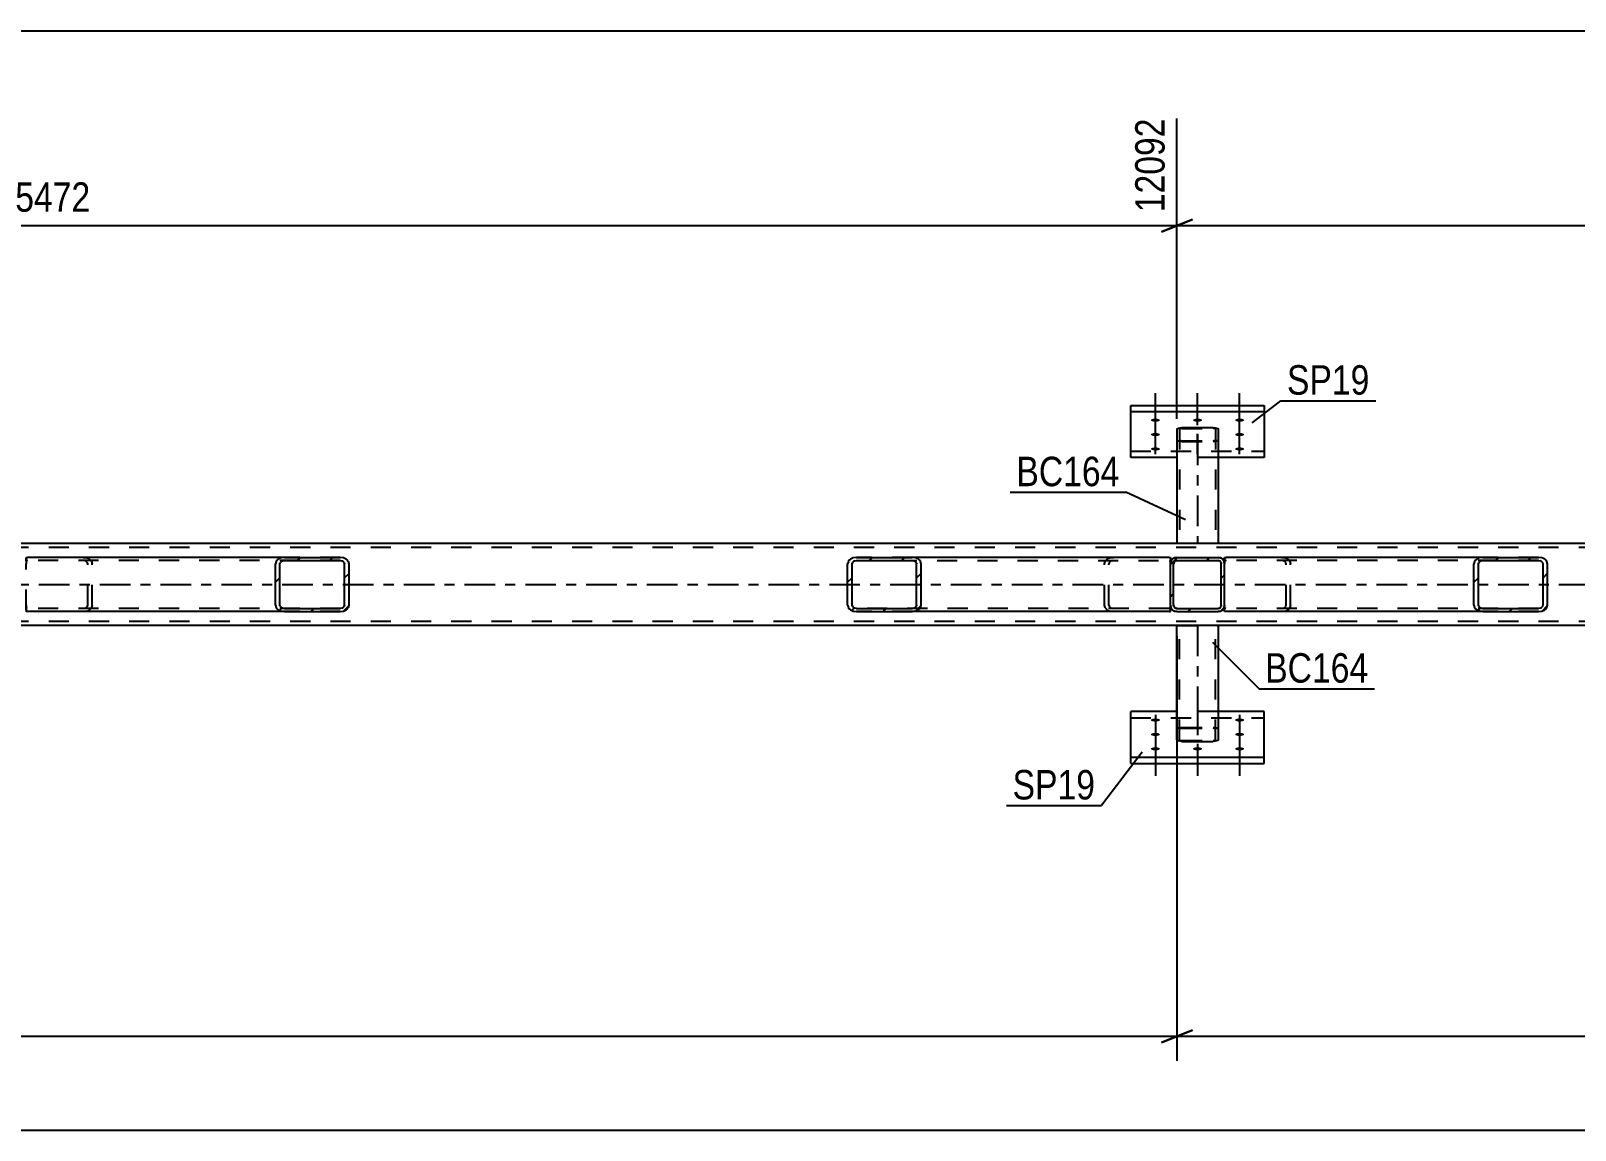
# Model space of a CAD drawing. Header units: millimetres. Extents: x -81 to 760, y -449 to 145.
# Drawn here: x 335.6 to 486, y -296 to -189 of the extents above; entities that cross this region are included whole.
import ezdxf

# ---------------------------------------------------------------- set-up
doc = ezdxf.new("R2010")
doc.units = ezdxf.units.MM
doc.linetypes.add('DXK_LINE_DOT2', pattern=[3.9198, 1.9599, -1.9599])
doc.linetypes.add('DXK_LINE_DOT3', pattern=[5.9187, 2.979, -0.9799, 0.9799, -0.9799])
doc.styles.add('Arial Narrow', font='ARIALN.TTF', dxfattribs={"height": 0.2})

# ---------------------------------------------------------------- blocks, each defined once
blk = doc.blocks.new('Part-122571161-1597 - 1376')
at = {"color": 2, "linetype": 'Continuous'}
for p, q in [((447.2, -227.75), (447.24, -227.69)), ((447.2, -227.75), (447.2, -238.86)), ((447.24, -227.69), (447.34, -227.63)), ((447.34, -227.63), (447.5, -227.6)), ((447.5, -227.6), (447.68, -227.58)), ((447.68, -227.58), (450.72, -227.58)), ((450.72, -227.58), (450.91, -227.6)), ((450.91, -227.6), (451.06, -227.63)), ((451.06, -227.63), (451.17, -227.69)), ((451.17, -227.69), (451.2, -227.75)), ((451.2, -227.75), (451.2, -238.86))]:
    blk.add_line(p, q, dxfattribs=at)
at = {"color": 7, "linetype": 'DXK_LINE_DOT2'}
for p, q in [((447.46, -227.72), (447.44, -227.75)), ((447.44, -227.75), (447.44, -238.86)), ((447.51, -227.69), (447.46, -227.72)), ((447.59, -227.67), (447.51, -227.69)), ((447.68, -227.67), (447.59, -227.67)), ((447.68, -227.67), (450.72, -227.67)), ((450.82, -227.67), (450.72, -227.67)), ((450.89, -227.69), (450.82, -227.67)), ((450.95, -227.72), (450.89, -227.69)), ((450.96, -227.75), (450.95, -227.72)), ((450.96, -227.75), (450.96, -238.86)), ((447.24, -228.85), (447.2, -228.79)), ((447.34, -228.9), (447.24, -228.85)), ((447.5, -228.94), (447.34, -228.9)), ((447.44, -228.79), (447.46, -228.82)), ((447.46, -228.82), (447.51, -228.85)), ((447.68, -228.95), (447.5, -228.94)), ((447.51, -228.85), (447.59, -228.86)), ((447.59, -228.86), (447.68, -228.87)), ((447.68, -228.87), (450.72, -228.87)), ((447.68, -228.95), (450.72, -228.95)), ((450.72, -228.87), (450.82, -228.86)), ((450.91, -228.94), (450.72, -228.95)), ((450.82, -228.86), (450.89, -228.85)), ((450.89, -228.85), (450.95, -228.82)), ((451.06, -228.9), (450.91, -228.94)), ((450.95, -228.82), (450.96, -228.79)), ((451.17, -228.85), (451.06, -228.9)), ((451.2, -228.79), (451.17, -228.85)), ((451.2, -238.86), (447.2, -238.86))]:
    blk.add_line(p, q, dxfattribs=at)
at = {"color": 7, "linetype": 'DXK_LINE_DOT3'}
blk.add_line((449.2, -228.27), (449.2, -238.86), dxfattribs=at)
blk = doc.blocks.new('Bolt-122571161-1399 - 1376')
at = {"linetype": 'Continuous'}
for points in [[(445.1, -226.72), (445.2, -226.72), (445.28, -226.73), (445.36, -226.74), (445.43, -226.77), (445.48, -226.79), (445.52, -226.82), (445.54, -226.85), (445.54, -226.88), (445.52, -226.91), (445.48, -226.94), (445.43, -226.97), (445.36, -226.99), (445.28, -227), (445.2, -227.01), (445.1, -227.02), (445.01, -227.01), (444.92, -227), (444.85, -226.99), (444.78, -226.97), (444.72, -226.94), (444.69, -226.91), (444.67, -226.88), (444.67, -226.85), (444.69, -226.82), (444.72, -226.79), (444.78, -226.77), (444.85, -226.74), (444.92, -226.73), (445.01, -226.72)], [(449.2, -226.72), (449.3, -226.72), (449.38, -226.73), (449.46, -226.74), (449.53, -226.77), (449.58, -226.79), (449.62, -226.82), (449.64, -226.85), (449.64, -226.88), (449.62, -226.91), (449.58, -226.94), (449.53, -226.97), (449.46, -226.99), (449.38, -227), (449.3, -227.01), (449.2, -227.02), (449.11, -227.01), (449.02, -227), (448.95, -226.99), (448.88, -226.97), (448.82, -226.94), (448.79, -226.91), (448.77, -226.88), (448.77, -226.85), (448.79, -226.82), (448.82, -226.79), (448.88, -226.77), (448.95, -226.74), (449.02, -226.73), (449.11, -226.72)], [(453.3, -226.72), (453.4, -226.72), (453.48, -226.73), (453.56, -226.74), (453.63, -226.77), (453.68, -226.79), (453.72, -226.82), (453.74, -226.85), (453.74, -226.88), (453.72, -226.91), (453.68, -226.94), (453.63, -226.97), (453.56, -226.99), (453.48, -227), (453.4, -227.01), (453.3, -227.02), (453.21, -227.01), (453.12, -227), (453.05, -226.99), (452.98, -226.97), (452.92, -226.94), (452.89, -226.91), (452.87, -226.88), (452.87, -226.85), (452.89, -226.82), (452.92, -226.79), (452.98, -226.77), (453.05, -226.74), (453.12, -226.73), (453.21, -226.72)], [(445.1, -228.12), (445.2, -228.12), (445.28, -228.13), (445.36, -228.15), (445.43, -228.17), (445.48, -228.19), (445.52, -228.22), (445.54, -228.25), (445.54, -228.28), (445.52, -228.31), (445.48, -228.34), (445.43, -228.37), (445.36, -228.39), (445.28, -228.41), (445.2, -228.42), (445.1, -228.42), (445.01, -228.42), (444.92, -228.41), (444.85, -228.39), (444.78, -228.37), (444.72, -228.34), (444.69, -228.31), (444.67, -228.28), (444.67, -228.25), (444.69, -228.22), (444.72, -228.19), (444.78, -228.17), (444.85, -228.15), (444.92, -228.13), (445.01, -228.12)], [(453.3, -228.12), (453.4, -228.12), (453.48, -228.13), (453.56, -228.15), (453.63, -228.17), (453.68, -228.19), (453.72, -228.22), (453.74, -228.25), (453.74, -228.28), (453.72, -228.31), (453.68, -228.34), (453.63, -228.37), (453.56, -228.39), (453.48, -228.41), (453.4, -228.42), (453.3, -228.42), (453.21, -228.42), (453.12, -228.41), (453.05, -228.39), (452.98, -228.37), (452.92, -228.34), (452.89, -228.31), (452.87, -228.28), (452.87, -228.25), (452.89, -228.22), (452.92, -228.19), (452.98, -228.17), (453.05, -228.15), (453.12, -228.13), (453.21, -228.12)], [(445.1, -229.52), (445.2, -229.52), (445.28, -229.53), (445.36, -229.55), (445.43, -229.57), (445.48, -229.6), (445.52, -229.62), (445.54, -229.65), (445.54, -229.69), (445.52, -229.72), (445.48, -229.75), (445.43, -229.77), (445.36, -229.79), (445.28, -229.81), (445.2, -229.82), (445.1, -229.82), (445.01, -229.82), (444.92, -229.81), (444.85, -229.79), (444.78, -229.77), (444.72, -229.75), (444.69, -229.72), (444.67, -229.69), (444.67, -229.65), (444.69, -229.62), (444.72, -229.6), (444.78, -229.57), (444.85, -229.55), (444.92, -229.53), (445.01, -229.52)], [(453.3, -229.52), (453.4, -229.52), (453.48, -229.53), (453.56, -229.55), (453.63, -229.57), (453.68, -229.6), (453.72, -229.62), (453.74, -229.65), (453.74, -229.69), (453.72, -229.72), (453.68, -229.75), (453.63, -229.77), (453.56, -229.79), (453.48, -229.81), (453.4, -229.82), (453.3, -229.82), (453.21, -229.82), (453.12, -229.81), (453.05, -229.79), (452.98, -229.77), (452.92, -229.75), (452.89, -229.72), (452.87, -229.69), (452.87, -229.65), (452.89, -229.62), (452.92, -229.6), (452.98, -229.57), (453.05, -229.55), (453.12, -229.53), (453.21, -229.52)]]:
    blk.add_hatch(color=1, dxfattribs=at).paths.add_polyline_path(points)
at = {"color": 1, "linetype": 'Continuous'}
for p, q in [((445.1, -227.35), (445.1, -224.23)), ((449.2, -227.35), (449.2, -224.23)), ((453.3, -227.35), (453.3, -224.23)), ((445.1, -228.76), (445.1, -225.64)), ((453.3, -228.76), (453.3, -225.64)), ((445.1, -230.16), (445.1, -227.04)), ((453.3, -230.16), (453.3, -227.04))]:
    blk.add_line(p, q, dxfattribs=at)
at = {"color": 1, "linetype": 'DXK_LINE_DOT2'}
blk.add_line((449.2, -230.16), (449.2, -227.04), dxfattribs=at)
blk = doc.blocks.new('Bolt-122571161-1402 - 1376')
at = {"linetype": 'Continuous'}
for points in [[(445.1, -256.2), (445.01, -256.2), (444.92, -256.19), (444.85, -256.17), (444.78, -256.15), (444.72, -256.13), (444.69, -256.1), (444.67, -256.07), (444.67, -256.03), (444.69, -256), (444.72, -255.97), (444.78, -255.95), (444.85, -255.93), (444.92, -255.91), (445.01, -255.9), (445.1, -255.9), (445.2, -255.9), (445.28, -255.91), (445.36, -255.93), (445.43, -255.95), (445.48, -255.97), (445.52, -256), (445.54, -256.03), (445.54, -256.07), (445.52, -256.1), (445.48, -256.13), (445.43, -256.15), (445.36, -256.17), (445.28, -256.19), (445.2, -256.2)], [(453.3, -256.2), (453.21, -256.2), (453.12, -256.19), (453.05, -256.17), (452.98, -256.15), (452.92, -256.13), (452.89, -256.1), (452.87, -256.07), (452.87, -256.03), (452.89, -256), (452.92, -255.97), (452.98, -255.95), (453.05, -255.93), (453.12, -255.91), (453.21, -255.9), (453.3, -255.9), (453.4, -255.9), (453.48, -255.91), (453.56, -255.93), (453.63, -255.95), (453.68, -255.97), (453.72, -256), (453.74, -256.03), (453.74, -256.07), (453.72, -256.1), (453.68, -256.13), (453.63, -256.15), (453.56, -256.17), (453.48, -256.19), (453.4, -256.2)], [(445.1, -257.6), (445.01, -257.6), (444.92, -257.59), (444.85, -257.57), (444.78, -257.55), (444.72, -257.53), (444.69, -257.5), (444.67, -257.47), (444.67, -257.44), (444.69, -257.41), (444.72, -257.38), (444.78, -257.35), (444.85, -257.33), (444.92, -257.32), (445.01, -257.31), (445.1, -257.3), (445.2, -257.31), (445.28, -257.32), (445.36, -257.33), (445.43, -257.35), (445.48, -257.38), (445.52, -257.41), (445.54, -257.44), (445.54, -257.47), (445.52, -257.5), (445.48, -257.53), (445.43, -257.55), (445.36, -257.57), (445.28, -257.59), (445.2, -257.6)], [(453.3, -257.6), (453.21, -257.6), (453.12, -257.59), (453.05, -257.57), (452.98, -257.55), (452.92, -257.53), (452.89, -257.5), (452.87, -257.47), (452.87, -257.44), (452.89, -257.41), (452.92, -257.38), (452.98, -257.35), (453.05, -257.33), (453.12, -257.32), (453.21, -257.31), (453.3, -257.3), (453.4, -257.31), (453.48, -257.32), (453.56, -257.33), (453.63, -257.35), (453.68, -257.38), (453.72, -257.41), (453.74, -257.44), (453.74, -257.47), (453.72, -257.5), (453.68, -257.53), (453.63, -257.55), (453.56, -257.57), (453.48, -257.59), (453.4, -257.6)], [(445.1, -259.01), (445.01, -259), (444.92, -258.99), (444.85, -258.98), (444.78, -258.96), (444.72, -258.93), (444.69, -258.9), (444.67, -258.87), (444.67, -258.84), (444.69, -258.81), (444.72, -258.78), (444.78, -258.75), (444.85, -258.73), (444.92, -258.72), (445.01, -258.71), (445.1, -258.7), (445.2, -258.71), (445.28, -258.72), (445.36, -258.73), (445.43, -258.75), (445.48, -258.78), (445.52, -258.81), (445.54, -258.84), (445.54, -258.87), (445.52, -258.9), (445.48, -258.93), (445.43, -258.96), (445.36, -258.98), (445.28, -258.99), (445.2, -259)], [(449.2, -259.01), (449.11, -259), (449.02, -258.99), (448.95, -258.98), (448.88, -258.96), (448.82, -258.93), (448.79, -258.9), (448.77, -258.87), (448.77, -258.84), (448.79, -258.81), (448.82, -258.78), (448.88, -258.75), (448.95, -258.73), (449.02, -258.72), (449.11, -258.71), (449.2, -258.7), (449.3, -258.71), (449.38, -258.72), (449.46, -258.73), (449.53, -258.75), (449.58, -258.78), (449.62, -258.81), (449.64, -258.84), (449.64, -258.87), (449.62, -258.9), (449.58, -258.93), (449.53, -258.96), (449.46, -258.98), (449.38, -258.99), (449.3, -259)], [(453.3, -259.01), (453.21, -259), (453.12, -258.99), (453.05, -258.98), (452.98, -258.96), (452.92, -258.93), (452.89, -258.9), (452.87, -258.87), (452.87, -258.84), (452.89, -258.81), (452.92, -258.78), (452.98, -258.75), (453.05, -258.73), (453.12, -258.72), (453.21, -258.71), (453.3, -258.7), (453.4, -258.71), (453.48, -258.72), (453.56, -258.73), (453.63, -258.75), (453.68, -258.78), (453.72, -258.81), (453.74, -258.84), (453.74, -258.87), (453.72, -258.9), (453.68, -258.93), (453.63, -258.96), (453.56, -258.98), (453.48, -258.99), (453.4, -259)]]:
    blk.add_hatch(color=1, dxfattribs=at).paths.add_polyline_path(points)
at = {"color": 1, "linetype": 'Continuous'}
for p, q in [((445.1, -255.56), (445.1, -258.68)), ((453.3, -255.56), (453.3, -258.68)), ((445.1, -256.96), (445.1, -260.08)), ((453.3, -256.96), (453.3, -260.08)), ((445.1, -258.37), (445.1, -261.49)), ((449.2, -258.37), (449.2, -261.49)), ((453.3, -258.37), (453.3, -261.49))]:
    blk.add_line(p, q, dxfattribs=at)
at = {"color": 1, "linetype": 'DXK_LINE_DOT2'}
blk.add_line((449.2, -255.56), (449.2, -258.68), dxfattribs=at)
blk = doc.blocks.new('Part-122571161-1407 - 1376')
at = {"linetype": 'Continuous'}
h = blk.add_hatch(dxfattribs=at)
h.set_pattern_fill('', scale=0.7, style=0, pattern_type=0)
h.set_pattern_definition([(45, (421.7593, -245.4517), (-1.57154, 1.57154), [])])
h.paths.add_polyline_path([(421.43, -245.5), (421.76, -245.45), (422.04, -245.31), (422.23, -245.11), (422.29, -244.86), (422.29, -240.86), (422.23, -240.62), (422.04, -240.41), (421.76, -240.27), (421.43, -240.22), (416.01, -240.22), (415.68, -240.27), (415.39, -240.41), (415.21, -240.62), (415.14, -240.86), (415.14, -244.86), (415.21, -245.11), (415.39, -245.31), (415.68, -245.45), (416.01, -245.5)])
h.paths.add_polyline_path([(415.84, -245.16), (415.7, -245.09), (415.61, -244.98), (415.57, -244.86), (415.57, -240.86), (415.61, -240.74), (415.7, -240.63), (415.84, -240.56), (416.01, -240.54), (421.43, -240.54), (421.59, -240.56), (421.73, -240.63), (421.83, -240.74), (421.86, -240.86), (421.86, -244.86), (421.83, -244.98), (421.73, -245.09), (421.59, -245.16), (421.43, -245.18), (416.01, -245.18)])
at = {"color": 2, "linetype": 'Continuous'}
for p, q in [((416.01, -240.22), (415.68, -240.27)), ((416.01, -240.22), (421.43, -240.22)), ((446.43, -240.22), (421.43, -240.22)), ((421.76, -240.27), (421.43, -240.22)), ((446.43, -240.22), (446.56, -240.24)), ((446.56, -240.24), (446.56, -240.27)), ((446.56, -240.27), (446.56, -240.41)), ((446.56, -240.41), (446.56, -240.86)), ((415.21, -240.62), (415.14, -240.86)), ((415.14, -244.86), (415.14, -240.86)), ((415.57, -240.86), (415.61, -240.74)), ((415.57, -244.86), (415.57, -240.86)), ((415.84, -240.56), (416.01, -240.54)), ((416.01, -240.54), (421.43, -240.54)), ((421.43, -240.54), (421.59, -240.56)), ((421.83, -240.74), (421.86, -240.86)), ((421.86, -244.86), (421.86, -240.86)), ((422.29, -240.86), (422.23, -240.62)), ((422.29, -244.86), (422.29, -240.86)), ((415.14, -244.86), (415.21, -245.11)), ((415.61, -244.98), (415.57, -244.86)), ((421.86, -244.86), (421.83, -244.98)), ((422.23, -245.11), (422.29, -244.86)), ((446.56, -245.48), (446.56, -244.86)), ((415.68, -245.45), (416.01, -245.5)), ((416.01, -245.18), (415.84, -245.16)), ((416.01, -245.18), (421.43, -245.18)), ((416.01, -245.5), (421.43, -245.5)), ((421.59, -245.16), (421.43, -245.18)), ((421.43, -245.5), (421.76, -245.45)), ((446.43, -245.5), (421.43, -245.5)), ((446.43, -245.5), (446.56, -245.48))]:
    blk.add_line(p, q, dxfattribs=at)
at = {"color": 7, "linetype": 'DXK_LINE_DOT2'}
for p, q in [((421.43, -240.22), (416.01, -240.22)), ((440.68, -240.27), (441.01, -240.22)), ((446.56, -240.41), (446.56, -240.56)), ((416.01, -240.54), (446.43, -240.54)), ((440.14, -240.86), (440.21, -240.62)), ((440.14, -244.86), (440.14, -240.86)), ((440.61, -240.74), (440.58, -240.86)), ((440.58, -244.86), (440.58, -240.86)), ((441.01, -240.54), (440.84, -240.56)), ((446.43, -240.54), (446.56, -240.56)), ((446.56, -244.86), (446.56, -240.62)), ((440.21, -245.11), (440.14, -244.86)), ((440.58, -244.86), (440.61, -244.98)), ((446.43, -245.18), (416.01, -245.18)), ((421.43, -245.5), (416.01, -245.5)), ((441.01, -245.5), (440.68, -245.45)), ((440.84, -245.16), (441.01, -245.18)), ((446.43, -245.18), (446.56, -245.16))]:
    blk.add_line(p, q, dxfattribs=at)
at = {"color": 2, "linetype": 'Continuous'}
for centre, radius, start, end in [((415.88, -241.04), 0.792, 104.8339, 148.022), ((421.56, -241.04), 0.792, 31.978, 75.1661), ((415.94, -240.95), 0.396, 104.8339, 148.022), ((421.49, -240.95), 0.396, 31.978, 75.1661), ((415.94, -244.77), 0.396, 211.978, 255.1661), ((421.49, -244.77), 0.396, 284.8339, 328.022), ((415.88, -244.69), 0.792, 211.978, 255.1661), ((421.56, -244.69), 0.792, 284.8339, 328.022)]:
    blk.add_arc(centre, radius, start, end, dxfattribs=at)
at = {"color": 7, "linetype": 'DXK_LINE_DOT2'}
for centre, radius, start, end in [((440.88, -241.04), 0.792, 104.8339, 148.022), ((440.94, -240.95), 0.396, 104.8339, 148.022), ((440.94, -244.77), 0.396, 211.978, 255.1661), ((440.88, -244.69), 0.792, 211.978, 255.1661)]:
    blk.add_arc(centre, radius, start, end, dxfattribs=at)
blk = doc.blocks.new('Part-122571161-1410 - 1376')
at = {"linetype": 'Continuous'}
h = blk.add_hatch(dxfattribs=at)
h.set_pattern_fill('', scale=0.7, style=0, pattern_type=0)
h.set_pattern_definition([(45, (482.7337, -245.4517), (-1.57154, 1.57154), [])])
h.paths.add_polyline_path([(482.4, -245.5), (482.73, -245.45), (483.02, -245.31), (483.2, -245.11), (483.27, -244.86), (483.27, -240.86), (483.2, -240.62), (483.02, -240.41), (482.73, -240.27), (482.4, -240.22), (476.98, -240.22), (476.65, -240.27), (476.37, -240.41), (476.18, -240.62), (476.11, -240.86), (476.11, -244.86), (476.18, -245.11), (476.37, -245.31), (476.65, -245.45), (476.98, -245.5)])
h.paths.add_polyline_path([(476.82, -245.16), (476.68, -245.09), (476.58, -244.98), (476.55, -244.86), (476.55, -240.86), (476.58, -240.74), (476.68, -240.63), (476.82, -240.56), (476.98, -240.54), (482.4, -240.54), (482.57, -240.56), (482.71, -240.63), (482.8, -240.74), (482.84, -240.86), (482.84, -244.86), (482.8, -244.98), (482.71, -245.09), (482.57, -245.16), (482.4, -245.18), (476.98, -245.18)])
at = {"color": 2, "linetype": 'Continuous'}
for p, q in [((451.84, -240.24), (451.98, -240.22)), ((451.84, -240.24), (451.84, -240.86)), ((476.98, -240.22), (451.98, -240.22)), ((476.98, -240.22), (476.65, -240.27)), ((476.98, -240.22), (482.4, -240.22)), ((482.73, -240.27), (482.4, -240.22)), ((476.18, -240.62), (476.11, -240.86)), ((476.11, -244.86), (476.11, -240.86)), ((476.55, -240.86), (476.58, -240.74)), ((476.55, -244.86), (476.55, -240.86)), ((476.82, -240.56), (476.98, -240.54)), ((476.98, -240.54), (482.4, -240.54)), ((482.4, -240.54), (482.57, -240.56)), ((482.8, -240.74), (482.84, -240.86)), ((482.84, -244.86), (482.84, -240.86)), ((483.27, -240.86), (483.2, -240.62)), ((483.27, -244.86), (483.27, -240.86)), ((451.84, -245.45), (451.84, -244.86)), ((476.11, -244.86), (476.18, -245.11)), ((476.58, -244.98), (476.55, -244.86)), ((482.84, -244.86), (482.8, -244.98)), ((483.2, -245.11), (483.27, -244.86)), ((451.84, -245.48), (451.84, -245.45)), ((451.98, -245.5), (451.84, -245.48)), ((476.98, -245.5), (451.98, -245.5)), ((476.65, -245.45), (476.98, -245.5)), ((476.98, -245.18), (476.82, -245.16)), ((476.98, -245.18), (482.4, -245.18)), ((476.98, -245.5), (482.4, -245.5)), ((482.57, -245.16), (482.4, -245.18)), ((482.4, -245.5), (482.73, -245.45))]:
    blk.add_line(p, q, dxfattribs=at)
at = {"color": 7, "linetype": 'DXK_LINE_DOT2'}
for p, q in [((451.84, -240.56), (451.84, -240.24)), ((457.4, -240.22), (457.73, -240.27)), ((482.4, -240.22), (476.98, -240.22)), ((451.98, -240.54), (451.84, -240.56)), ((451.84, -245.31), (451.84, -240.86)), ((482.4, -240.54), (451.98, -240.54)), ((457.57, -240.56), (457.4, -240.54)), ((457.83, -240.86), (457.8, -240.74)), ((457.83, -244.86), (457.83, -240.86)), ((458.2, -240.62), (458.27, -240.86)), ((458.27, -244.86), (458.27, -240.86)), ((457.8, -244.98), (457.83, -244.86)), ((458.27, -244.86), (458.2, -245.11)), ((451.98, -245.18), (451.84, -245.16)), ((482.4, -245.18), (451.98, -245.18)), ((457.4, -245.18), (457.57, -245.16)), ((457.73, -245.45), (457.4, -245.5)), ((482.4, -245.5), (476.98, -245.5))]:
    blk.add_line(p, q, dxfattribs=at)
for centre, radius, start, end in [((457.53, -241.04), 0.792, 31.978, 75.1661), ((457.47, -240.95), 0.396, 31.978, 75.1661), ((457.47, -244.77), 0.396, 284.8339, 328.022), ((457.53, -244.69), 0.792, 284.8339, 328.022)]:
    blk.add_arc(centre, radius, start, end, dxfattribs=at)
at = {"color": 2, "linetype": 'Continuous'}
for centre, radius, start, end in [((476.85, -241.04), 0.792, 104.8339, 148.022), ((482.53, -241.04), 0.792, 31.978, 75.1661), ((476.92, -240.95), 0.396, 104.8339, 148.022), ((482.47, -240.95), 0.396, 31.978, 75.1661), ((476.92, -244.77), 0.396, 211.978, 255.1661), ((482.47, -244.77), 0.396, 284.8339, 328.022), ((476.85, -244.69), 0.792, 211.978, 255.1661), ((482.53, -244.69), 0.792, 284.8339, 328.022)]:
    blk.add_arc(centre, radius, start, end, dxfattribs=at)
blk = doc.blocks.new('Part-122571161-1412 - 1376')
at = {"linetype": 'Continuous'}
h = blk.add_hatch(dxfattribs=at)
h.set_pattern_fill('', scale=0.7, style=0, pattern_type=0)
h.set_pattern_definition([(45, (366.0669, -245.4517), (-1.57154, 1.57154), [])])
h.paths.add_polyline_path([(365.74, -245.5), (366.07, -245.45), (366.35, -245.31), (366.54, -245.11), (366.6, -244.86), (366.6, -240.86), (366.54, -240.62), (366.35, -240.41), (366.07, -240.27), (365.74, -240.22), (360.32, -240.22), (359.98, -240.27), (359.7, -240.41), (359.51, -240.62), (359.45, -240.86), (359.45, -244.86), (359.51, -245.11), (359.7, -245.31), (359.98, -245.45), (360.32, -245.5)])
h.paths.add_polyline_path([(360.15, -245.16), (360.01, -245.09), (359.91, -244.98), (359.88, -244.86), (359.88, -240.86), (359.91, -240.74), (360.01, -240.63), (360.15, -240.56), (360.32, -240.54), (365.74, -240.54), (365.9, -240.56), (366.04, -240.63), (366.14, -240.74), (366.17, -240.86), (366.17, -244.86), (366.14, -244.98), (366.04, -245.09), (365.9, -245.16), (365.74, -245.18), (360.32, -245.18)])
at = {"color": 2, "linetype": 'Continuous'}
for p, q in [((335.18, -240.24), (335.31, -240.22)), ((335.18, -240.24), (335.18, -240.86)), ((360.32, -240.22), (335.31, -240.22)), ((360.32, -240.22), (359.98, -240.27)), ((360.32, -240.22), (365.74, -240.22)), ((366.07, -240.27), (365.74, -240.22)), ((359.51, -240.62), (359.45, -240.86)), ((359.45, -244.86), (359.45, -240.86)), ((359.88, -240.86), (359.91, -240.74)), ((359.88, -244.86), (359.88, -240.86)), ((360.15, -240.56), (360.32, -240.54)), ((360.32, -240.54), (365.74, -240.54)), ((365.74, -240.54), (365.9, -240.56)), ((366.14, -240.74), (366.17, -240.86)), ((366.17, -244.86), (366.17, -240.86)), ((366.6, -240.86), (366.54, -240.62)), ((366.6, -244.86), (366.6, -240.86)), ((335.18, -244.86), (335.18, -245.31)), ((359.45, -244.86), (359.51, -245.11)), ((359.91, -244.98), (359.88, -244.86)), ((366.17, -244.86), (366.14, -244.98)), ((366.54, -245.11), (366.6, -244.86)), ((335.18, -245.31), (335.18, -245.45)), ((335.18, -245.48), (335.18, -245.45)), ((335.31, -245.5), (335.18, -245.48)), ((360.32, -245.5), (335.31, -245.5)), ((359.98, -245.45), (360.32, -245.5)), ((360.32, -245.18), (360.15, -245.16)), ((360.32, -245.18), (365.74, -245.18)), ((360.32, -245.5), (365.74, -245.5)), ((365.9, -245.16), (365.74, -245.18)), ((365.74, -245.5), (366.07, -245.45))]:
    blk.add_line(p, q, dxfattribs=at)
at = {"color": 7, "linetype": 'DXK_LINE_DOT2'}
for p, q in [((335.18, -240.56), (335.18, -240.24)), ((340.73, -240.22), (341.07, -240.27)), ((365.74, -240.22), (360.32, -240.22)), ((335.31, -240.54), (335.18, -240.56)), ((335.18, -245.31), (335.18, -240.86)), ((365.74, -240.54), (335.31, -240.54)), ((340.9, -240.56), (340.73, -240.54)), ((341.17, -240.86), (341.13, -240.74)), ((341.17, -244.86), (341.17, -240.86)), ((341.53, -240.62), (341.6, -240.86)), ((341.6, -244.86), (341.6, -240.86)), ((341.13, -244.98), (341.17, -244.86)), ((341.6, -244.86), (341.53, -245.11)), ((335.31, -245.18), (335.18, -245.16)), ((365.74, -245.18), (335.31, -245.18)), ((340.73, -245.18), (340.9, -245.16)), ((341.07, -245.45), (340.73, -245.5)), ((365.74, -245.5), (360.32, -245.5))]:
    blk.add_line(p, q, dxfattribs=at)
for centre, radius, start, end in [((340.86, -241.04), 0.792, 31.978, 75.1661), ((340.8, -240.95), 0.396, 31.978, 75.1661), ((340.8, -244.77), 0.396, 284.8339, 328.022), ((340.86, -244.69), 0.792, 284.8339, 328.022)]:
    blk.add_arc(centre, radius, start, end, dxfattribs=at)
at = {"color": 2, "linetype": 'Continuous'}
for centre, radius, start, end in [((360.19, -241.04), 0.792, 104.8339, 148.022), ((365.86, -241.04), 0.792, 31.978, 75.1661), ((360.25, -240.95), 0.396, 104.8339, 148.022), ((365.8, -240.95), 0.396, 31.978, 75.1661), ((360.25, -244.77), 0.396, 211.978, 255.1661), ((365.8, -244.77), 0.396, 284.8339, 328.022), ((360.19, -244.69), 0.792, 211.978, 255.1661), ((365.86, -244.69), 0.792, 284.8339, 328.022)]:
    blk.add_arc(centre, radius, start, end, dxfattribs=at)
blk = doc.blocks.new('Part-122571161-1585 - 1376')
at = {"color": 2, "linetype": 'Continuous'}
for p, q in [((442.7, -230.49), (442.7, -225.44)), ((442.7, -225.44), (455.7, -225.44)), ((455.7, -225.44), (455.7, -230.49)), ((455.7, -226.05), (442.7, -226.05)), ((447.2, -230.49), (442.7, -230.49)), ((455.7, -230.49), (451.2, -230.49))]:
    blk.add_line(p, q, dxfattribs=at)
at = {"color": 7, "linetype": 'DXK_LINE_DOT2'}
for p, q in [((442.7, -229.89), (455.7, -229.89)), ((451.2, -230.49), (447.2, -230.49))]:
    blk.add_line(p, q, dxfattribs=at)
blk = doc.blocks.new('Part-122571161-1592 - 1376')
at = {"color": 2, "linetype": 'Continuous'}
for p, q in [((442.7, -260.28), (442.7, -255.23)), ((447.2, -255.23), (442.7, -255.23)), ((455.7, -255.23), (451.2, -255.23)), ((455.7, -260.28), (455.7, -255.23)), ((442.7, -259.68), (455.7, -259.68)), ((442.7, -260.28), (455.7, -260.28))]:
    blk.add_line(p, q, dxfattribs=at)
at = {"color": 7, "linetype": 'DXK_LINE_DOT2'}
for p, q in [((451.2, -255.23), (447.2, -255.23)), ((442.7, -255.83), (455.7, -255.83))]:
    blk.add_line(p, q, dxfattribs=at)
blk = doc.blocks.new('Part-122571161-1656 - 1376')
at = {"color": 2, "linetype": 'Continuous'}
for p, q in [((574.51, -238.86), (-31.66, -238.86)), ((574.51, -246.86), (-31.66, -246.86))]:
    blk.add_line(p, q, dxfattribs=at)
at = {"color": 7, "linetype": 'DXK_LINE_DOT2'}
for p, q in [((574.51, -239.26), (-36.46, -239.26)), ((574.51, -246.46), (-36.46, -246.46))]:
    blk.add_line(p, q, dxfattribs=at)
at = {"color": 7, "linetype": 'DXK_LINE_DOT3'}
blk.add_line((-36.46, -242.86), (574.51, -242.86), dxfattribs=at)
blk = doc.blocks.new('Part-122571161-1668 - 1376')
at = {"color": 2, "linetype": 'Continuous'}
for p, q in [((447.2, -257.97), (447.2, -246.86)), ((451.2, -246.86), (451.2, -257.97)), ((447.24, -258.04), (447.2, -257.97)), ((447.34, -258.09), (447.24, -258.04)), ((447.5, -258.12), (447.34, -258.09)), ((447.68, -258.14), (447.5, -258.12)), ((447.68, -258.14), (450.72, -258.14)), ((450.91, -258.12), (450.72, -258.14)), ((451.06, -258.09), (450.91, -258.12)), ((451.17, -258.04), (451.06, -258.09)), ((451.2, -257.97), (451.17, -258.04))]:
    blk.add_line(p, q, dxfattribs=at)
at = {"color": 7, "linetype": 'DXK_LINE_DOT2'}
for p, q in [((447.2, -246.86), (451.2, -246.86)), ((447.44, -257.97), (447.44, -246.86)), ((450.96, -257.97), (450.96, -246.86)), ((447.2, -256.93), (447.24, -256.87)), ((447.24, -256.87), (447.34, -256.82)), ((447.34, -256.82), (447.5, -256.78)), ((447.46, -256.9), (447.44, -256.93)), ((447.51, -256.87), (447.46, -256.9)), ((447.5, -256.78), (447.68, -256.77)), ((447.59, -256.86), (447.51, -256.87)), ((447.68, -256.85), (447.59, -256.86)), ((447.68, -256.77), (450.72, -256.77)), ((447.68, -256.85), (450.72, -256.85)), ((450.72, -256.77), (450.91, -256.78)), ((450.82, -256.86), (450.72, -256.85)), ((450.89, -256.87), (450.82, -256.86)), ((450.89, -256.87), (450.91, -256.88)), ((450.91, -256.78), (451.06, -256.82)), ((450.91, -256.88), (450.95, -256.9)), ((450.96, -256.93), (450.95, -256.9)), ((451.06, -256.82), (451.17, -256.87)), ((451.17, -256.87), (451.2, -256.93)), ((447.44, -257.97), (447.46, -258)), ((447.46, -258), (447.51, -258.03)), ((447.51, -258.03), (447.59, -258.05)), ((447.59, -258.05), (447.68, -258.05)), ((447.68, -258.05), (450.72, -258.05)), ((450.72, -258.05), (450.82, -258.05)), ((450.82, -258.05), (450.89, -258.03)), ((450.89, -258.03), (450.95, -258)), ((450.95, -258), (450.96, -257.97))]:
    blk.add_line(p, q, dxfattribs=at)
at = {"color": 7, "linetype": 'DXK_LINE_DOT3'}
blk.add_line((449.2, -246.86), (449.2, -257.45), dxfattribs=at)
blk = doc.blocks.new('Part-122571161-1672 - 1376')
at = {"linetype": 'Continuous'}
h = blk.add_hatch(dxfattribs=at)
h.set_pattern_fill('', scale=0.7, style=0, pattern_type=0)
h.set_pattern_definition([(45, (451.4496, -245.4517), (-1.57154, 1.57154), [])])
h.paths.add_polyline_path([(451.2, -245.5), (451.45, -245.45), (451.66, -245.31), (451.8, -245.11), (451.84, -244.86), (451.84, -240.86), (451.8, -240.62), (451.66, -240.41), (451.45, -240.27), (451.2, -240.22), (447.2, -240.22), (446.96, -240.27), (446.75, -240.41), (446.61, -240.62), (446.56, -240.86), (446.56, -244.86), (446.61, -245.11), (446.75, -245.31), (446.96, -245.45), (447.2, -245.5)])
h.paths.add_polyline_path([(447.08, -245.16), (446.98, -245.09), (446.91, -244.98), (446.88, -244.86), (446.88, -240.86), (446.91, -240.74), (446.98, -240.63), (447.08, -240.56), (447.2, -240.54), (451.2, -240.54), (451.33, -240.56), (451.43, -240.63), (451.5, -240.74), (451.52, -240.86), (451.52, -244.86), (451.5, -244.98), (451.43, -245.09), (451.33, -245.16), (451.2, -245.18), (447.2, -245.18)])
at = {"color": 7, "linetype": 'DXK_LINE_DOT2'}
for p, q in [((446.96, -240.27), (447.2, -240.22)), ((447.2, -240.22), (451.2, -240.22)), ((451.2, -240.22), (451.45, -240.27)), ((446.56, -240.86), (446.61, -240.62)), ((446.56, -244.86), (446.56, -240.86)), ((446.91, -240.74), (446.88, -240.86)), ((446.88, -244.86), (446.88, -240.86)), ((447.2, -240.54), (447.08, -240.56)), ((447.2, -240.54), (451.2, -240.54)), ((451.33, -240.56), (451.2, -240.54)), ((451.52, -240.86), (451.5, -240.74)), ((451.52, -244.86), (451.52, -240.86)), ((451.8, -240.62), (451.84, -240.86)), ((451.84, -244.86), (451.84, -240.86)), ((446.61, -245.11), (446.56, -244.86)), ((446.88, -244.86), (446.91, -244.98)), ((451.5, -244.98), (451.52, -244.86)), ((451.84, -244.86), (451.8, -245.11)), ((447.2, -245.5), (446.96, -245.45)), ((447.08, -245.16), (447.2, -245.18)), ((447.2, -245.18), (451.2, -245.18)), ((447.2, -245.5), (451.2, -245.5)), ((451.2, -245.18), (451.33, -245.16)), ((451.45, -245.45), (451.2, -245.5))]:
    blk.add_line(p, q, dxfattribs=at)
at = {"color": 2, "linetype": 'Continuous'}
for p, q in [((447.2, -240.22), (446.96, -240.27)), ((447.2, -240.22), (451.2, -240.22)), ((451.45, -240.27), (451.2, -240.22)), ((446.61, -240.62), (446.56, -240.86)), ((446.56, -244.86), (446.56, -240.86)), ((446.88, -240.86), (446.91, -240.74)), ((446.88, -244.86), (446.88, -240.86)), ((447.08, -240.56), (447.2, -240.54)), ((447.2, -240.54), (451.2, -240.54)), ((451.2, -240.54), (451.33, -240.56)), ((451.5, -240.74), (451.52, -240.86)), ((451.52, -244.86), (451.52, -240.86)), ((451.84, -240.86), (451.8, -240.62)), ((451.84, -244.86), (451.84, -240.86)), ((446.56, -244.86), (446.61, -245.11)), ((446.91, -244.98), (446.88, -244.86)), ((451.52, -244.86), (451.5, -244.98)), ((451.8, -245.11), (451.84, -244.86)), ((446.96, -245.45), (447.2, -245.5)), ((447.2, -245.18), (447.08, -245.16)), ((447.2, -245.18), (451.2, -245.18)), ((447.2, -245.5), (451.2, -245.5)), ((451.33, -245.16), (451.2, -245.18)), ((451.2, -245.5), (451.45, -245.45))]:
    blk.add_line(p, q, dxfattribs=at)
at = {"color": 7, "linetype": 'DXK_LINE_DOT2'}
for centre, radius, start, end in [((447.2, -240.86), 0.64, 112.5, 157.5), ((451.2, -240.86), 0.64, 22.5, 67.5), ((447.2, -240.86), 0.32, 112.5, 157.5), ((451.2, -240.86), 0.32, 22.5, 67.5), ((447.2, -244.86), 0.32, 202.5, 247.5), ((451.2, -244.86), 0.32, 292.5, 337.5), ((447.2, -244.86), 0.64, 202.5, 247.5), ((451.2, -244.86), 0.64, 292.5, 337.5)]:
    blk.add_arc(centre, radius, start, end, dxfattribs=at)
at = {"color": 2, "linetype": 'Continuous'}
for centre, radius, start, end in [((447.2, -240.86), 0.64, 112.5, 157.5), ((451.2, -240.86), 0.64, 22.5, 67.5), ((447.2, -240.86), 0.32, 112.5, 157.5), ((451.2, -240.86), 0.32, 22.5, 67.5), ((447.2, -244.86), 0.32, 202.5, 247.5), ((451.2, -244.86), 0.32, 292.5, 337.5), ((447.2, -244.86), 0.64, 202.5, 247.5), ((451.2, -244.86), 0.64, 292.5, 337.5)]:
    blk.add_arc(centre, radius, start, end, dxfattribs=at)
blk = doc.blocks.new('StraightDimension-122571161-2040 - 1376')
at = {"color": 7, "linetype": 'Continuous'}
blk.add_line((-36.46, -188.98), (585.41, -188.98), dxfattribs=at)
blk = doc.blocks.new('StraightDimension-122571161-1828 - 1376')
at = {"color": 7, "linetype": 'Continuous'}
for p, q in [((447.2, -226.75), (447.2, -197.49)), ((445.7, -208.53), (448.7, -207.33)), ((228.32, -207.93), (447.2, -207.93))]:
    blk.add_line(p, q, dxfattribs=at)
at = {"color": 0, "linetype": 'Continuous'}
blk.add_wipeout([(446.6, -196.89), (442.4, -196.89), (442.4, -207.23), (446.6, -207.23)], dxfattribs=at)
at = {"color": 0}
blk.add_wipeout([(342.02, -207.18), (342.02, -202.98), (333.51, -202.98), (333.51, -207.18)], dxfattribs=at)
at = {"color": 3, "linetype": 'Continuous', "style": 'Arial Narrow'}
blk.add_text('12092', height=2.863, rotation=90.0002, dxfattribs=at).set_placement((446, -206.63))
at = {"color": 3, "style": 'Arial Narrow'}
blk.add_text('5472', height=2.863, dxfattribs=at).set_placement((334.11, -206.58))
blk = doc.blocks.new('StraightDimension-122571161-1844 - 1376')
at = {"color": 7, "linetype": 'Continuous'}
for p, q in [((447.2, -226.75), (447.2, -197.49)), ((585.41, -233.06), (585.41, -197.49)), ((448.7, -207.33), (445.7, -208.53)), ((583.91, -208.53), (586.91, -207.33)), ((447.2, -207.93), (585.41, -207.93))]:
    blk.add_line(p, q, dxfattribs=at)
at = {"color": 0, "linetype": 'Continuous'}
blk.add_wipeout([(584.81, -196.89), (580.61, -196.89), (580.61, -207.23), (584.81, -207.23)], dxfattribs=at)
at = {"color": 0}
blk.add_wipeout([(520.56, -207.18), (520.56, -202.98), (512.05, -202.98), (512.05, -207.18)], dxfattribs=at)
at = {"color": 3, "linetype": 'Continuous', "style": 'Arial Narrow'}
blk.add_text('17200', height=2.863, rotation=90.0002, dxfattribs=at).set_placement((584.21, -206.63))
at = {"color": 3, "style": 'Arial Narrow'}
blk.add_text('5108', height=2.863, dxfattribs=at).set_placement((512.65, -206.58))
blk = doc.blocks.new('StraightDimension-122571161-2012 - 1376')
at = {"color": 7, "linetype": 'Continuous'}
blk.add_line((-37.46, -295.96), (586.41, -295.96), dxfattribs=at)
blk = doc.blocks.new('StraightDimension-122571161-2098 - 1376')
at = {"color": 7, "linetype": 'Continuous'}
for p, q in [((447.2, -247.86), (447.2, -289.22)), ((213.87, -286.82), (447.2, -286.82)), ((445.7, -287.42), (448.7, -286.22))]:
    blk.add_line(p, q, dxfattribs=at)
blk = doc.blocks.new('StraightDimension-122571161-2106 - 1376')
at = {"color": 7, "linetype": 'Continuous'}
for p, q in [((447.2, -247.86), (447.2, -289.22)), ((585.41, -247.86), (585.41, -289.22)), ((448.7, -286.22), (445.7, -287.42)), ((447.2, -286.82), (585.41, -286.82)), ((583.91, -287.42), (586.91, -286.22))]:
    blk.add_line(p, q, dxfattribs=at)
at = {"color": 0}
blk.add_wipeout([(520.56, -286.07), (520.56, -281.87), (512.05, -281.87), (512.05, -286.07)], dxfattribs=at)
at = {"color": 3, "style": 'Arial Narrow'}
blk.add_text('5108', height=2.863, dxfattribs=at).set_placement((512.65, -285.47))
blk = doc.blocks.new('Mark-122571161-1593 - 1376')
at = {"color": 0}
blk.add_wipeout([(441.62, -233.29), (441.62, -230.29), (431.57, -230.29), (431.57, -233.29)], dxfattribs=at)
blk.add_wipeout([(441.62, -233.29), (441.62, -230.29), (431.57, -230.29), (431.57, -233.29)], dxfattribs=at)
at = {"color": 30, "linetype": 'Continuous'}
for p in [(430.97, -233.89), (448.04, -236.57)]:
    blk.add_line(p, (442.22, -233.89), dxfattribs=at)
at = {"color": 3, "style": 'Arial Narrow'}
blk.add_text('BC164', height=2.863, dxfattribs=at).set_placement((431.57, -233.29))
blk = doc.blocks.new('Mark-122571161-1581 - 1376')
at = {"color": 0}
blk.add_wipeout([(465.95, -224.38), (465.95, -221.38), (457.91, -221.38), (457.91, -224.38)], dxfattribs=at)
blk.add_wipeout([(465.95, -224.38), (465.95, -221.38), (457.91, -221.38), (457.91, -224.38)], dxfattribs=at)
at = {"color": 30, "linetype": 'Continuous'}
for p, q in [((454.53, -227.11), (457.31, -224.98)), ((457.31, -224.98), (466.55, -224.98))]:
    blk.add_line(p, q, dxfattribs=at)
at = {"color": 3, "style": 'Arial Narrow'}
blk.add_text('SP19', height=2.863, dxfattribs=at).set_placement((457.91, -224.38))
blk = doc.blocks.new('Mark-122571161-1588 - 1376')
at = {"color": 0}
blk.add_wipeout([(439.24, -263.78), (439.24, -260.78), (431.2, -260.78), (431.2, -263.78)], dxfattribs=at)
blk.add_wipeout([(439.24, -263.78), (439.24, -260.78), (431.2, -260.78), (431.2, -263.78)], dxfattribs=at)
at = {"color": 30, "linetype": 'Continuous'}
for p in [(443.8, -259.18), (430.6, -264.38)]:
    blk.add_line(p, (439.84, -264.38), dxfattribs=at)
at = {"color": 3, "style": 'Arial Narrow'}
blk.add_text('SP19', height=2.863, dxfattribs=at).set_placement((431.2, -263.78))
blk = doc.blocks.new('Mark-122571161-1664 - 1376')
at = {"color": 0}
blk.add_wipeout([(465.83, -252.41), (465.83, -249.41), (455.79, -249.41), (455.79, -252.41)], dxfattribs=at)
blk.add_wipeout([(465.83, -252.41), (465.83, -249.41), (455.79, -249.41), (455.79, -252.41)], dxfattribs=at)
at = {"color": 30, "linetype": 'Continuous'}
for p, q in [((450.67, -248.47), (455.19, -253.01)), ((455.19, -253.01), (466.43, -253.01))]:
    blk.add_line(p, q, dxfattribs=at)
at = {"color": 3, "style": 'Arial Narrow'}
blk.add_text('BC164', height=2.863, dxfattribs=at).set_placement((455.79, -252.41))

msp = doc.modelspace()

# ---------------------------------------------------------------- block references
for name in ['Part-122571161-1585 - 1376', 'Bolt-122571161-1399 - 1376', 'Part-122571161-1597 - 1376', 'Part-122571161-1656 - 1376', 'Part-122571161-1412 - 1376', 'Part-122571161-1407 - 1376', 'Part-122571161-1672 - 1376', 'Part-122571161-1410 - 1376', 'Part-122571161-1668 - 1376', 'Part-122571161-1592 - 1376', 'Bolt-122571161-1402 - 1376']:
    msp.add_blockref(name, (0, 0))

# ---------------------------------------------------------------- next in the draw order: block references
for name in ['StraightDimension-122571161-2040 - 1376', 'StraightDimension-122571161-2012 - 1376']:
    msp.add_blockref(name, (0, 0))

# ---------------------------------------------------------------- next in the draw order: block references
for name in ['StraightDimension-122571161-1828 - 1376', 'StraightDimension-122571161-2098 - 1376']:
    msp.add_blockref(name, (0, 0))

# ---------------------------------------------------------------- next in the draw order: block references
for name in ['StraightDimension-122571161-1844 - 1376', 'StraightDimension-122571161-2106 - 1376', 'Mark-122571161-1588 - 1376']:
    msp.add_blockref(name, (0, 0))

# ---------------------------------------------------------------- next in the draw order: block references
for name in ['Mark-122571161-1581 - 1376', 'Mark-122571161-1593 - 1376', 'Mark-122571161-1664 - 1376']:
    msp.add_blockref(name, (0, 0))

doc.saveas('drawing.dxf')
